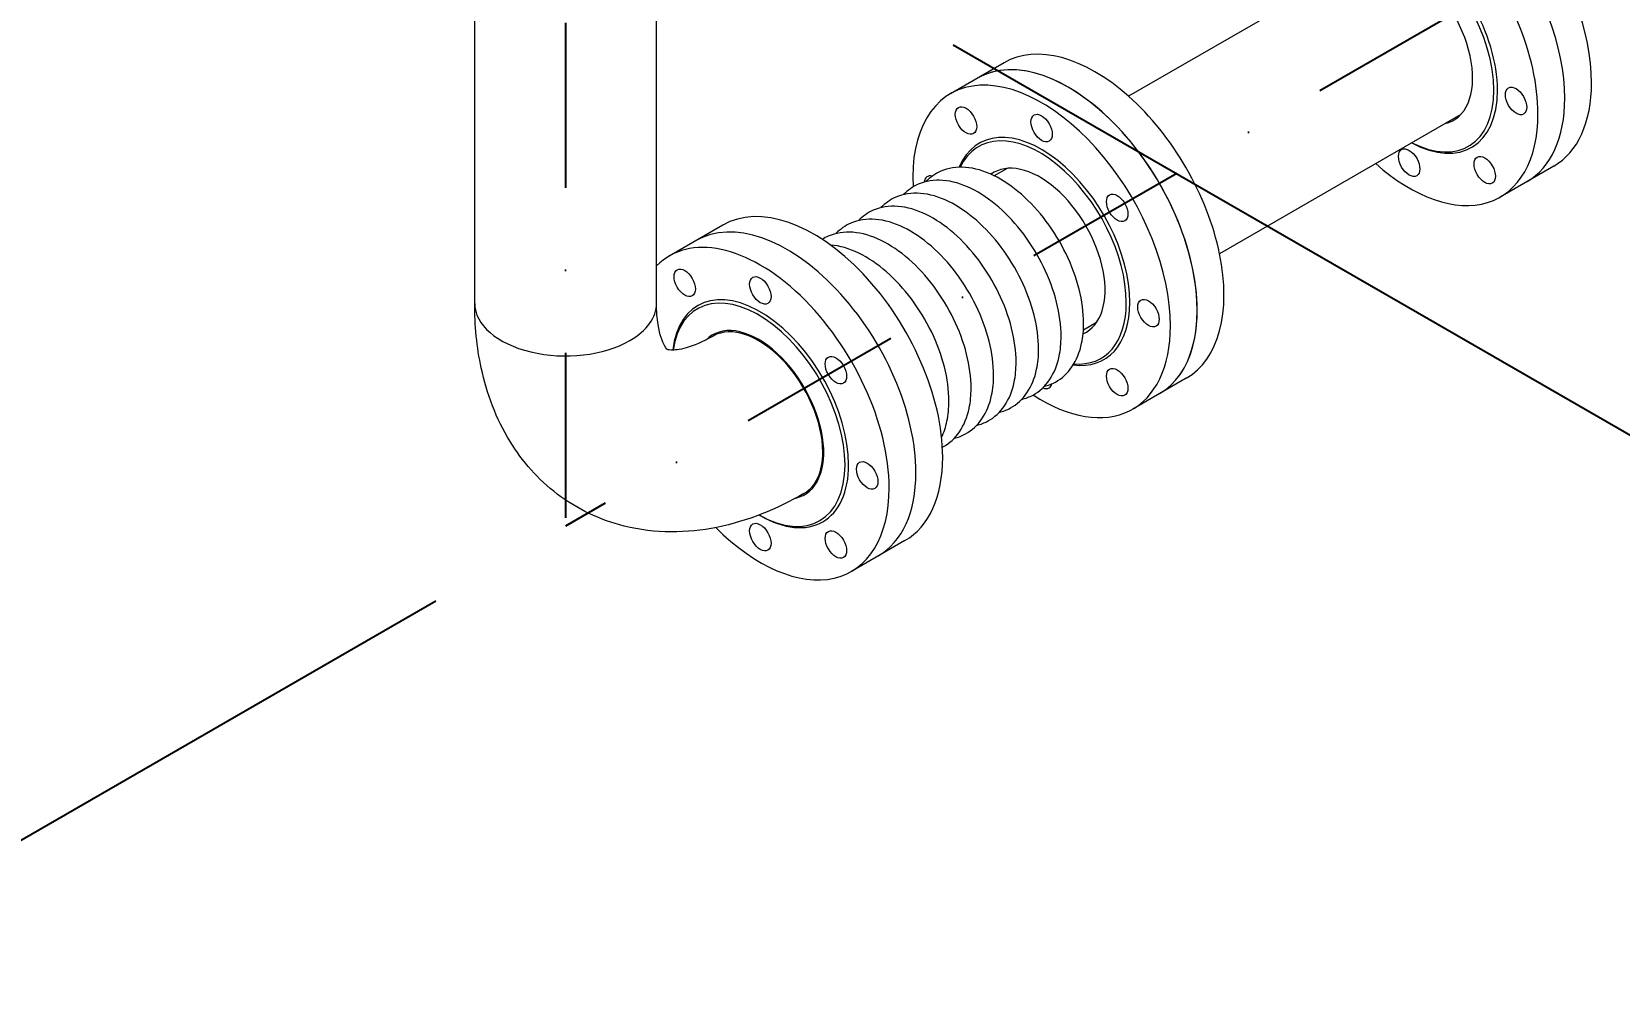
# Model space of a CAD drawing. Header units: millimetres. Extents: x -312439 to 477422, y -331570 to 212570.
# Drawn here: x 353393 to 354614, y 171182 to 171917 of the extents above; entities that cross this region are included whole.
import ezdxf

# ---------------------------------------------------------------- set-up
doc = ezdxf.new("R2010")
doc.units = ezdxf.units.MM
doc.linetypes.add('DASHDOT', pattern=[25.4, 12.7, -6.35, 0, -6.35])
doc.styles.add('ROMAND', font='ROMAND.SHX')
doc.dimstyles.new('1-50 (MILIMETRO)', dxfattribs={"dimscale": 0, "dimtxt": 125, "dimasz": 125, "dimexe": 100, "dimexo": 100, "dimgap": 50, "dimtad": 0, "dimdec": 0, "dimzin": 0, "dimdsep": 46, "dimtxsty": 'ROMAND', "dimcen": -390, "dimclrd": 1, "dimclre": 1, "dimclrt": 3, "dimadec": 0, "dimazin": 0, "dimtfac": 1, "dimtdec": 0, "dimtix": 1, "dimtmove": 2, "dimatfit": 2, "dimfxl": 1, "dimtvp": 1, "dimtolj": 1, "dimtzin": 0, "dimarcsym": 0})

# ---------------------------------------------------------------- blocks, each defined once
blk = doc.blocks.new('*D89')
at = {"color": 1, "lineweight": -2, "transparency": 16777216}
for p, q in [((353703.5, 173136.1), (353190.9, 172840.2)), ((353290.9, 172772.9), (353290.9, 171364.9)), ((353703.5, 171478.1), (353190.9, 171182.2))]:
    blk.add_line(p, q, dxfattribs=at)
at = {"color": 1, "transparency": 16777216}
for points in [[(353270.1, 172772.9), (353311.8, 172772.9), (353290.9, 172897.9)], [(353270.1, 171364.9), (353311.8, 171364.9), (353290.9, 171239.9)]]:
    blk.add_solid(points, dxfattribs=at)
at = {"layer": 'Defpoints', "color": 0, "transparency": 16777216}
for p in [(353803.5, 173193.8), (353803.5, 171535.9), (353290.9, 171239.9)]:
    blk.add_point(p, dxfattribs=at)
at = {"color": 3, "transparency": 16777216, "insert": (353165.9, 172068.9), "char_height": 125, "attachment_point": 5, "rotation": 90, "style": 'ROMAND'}
blk.add_mtext('\\A1;1658', dxfattribs=at)
blk = doc.blocks.new('*D90')
at = {"color": 1, "lineweight": -2, "transparency": 16777216}
for p, q in [((354509.4, 172141.9), (355270.7, 171702.4)), ((354101.8, 171906.6), (354863.1, 171467.1)), ((354871.3, 171587.3), (355062.4, 171697.7))]:
    blk.add_line(p, q, dxfattribs=at)
at = {"color": 1, "transparency": 16777216}
for points in [[(355052, 171715.7), (355072.8, 171679.6), (355170.7, 171760.2)], [(354860.9, 171605.4), (354881.8, 171569.3), (354763.1, 171524.8)]]:
    blk.add_solid(points, dxfattribs=at)
at = {"layer": 'Defpoints', "color": 0, "transparency": 16777216}
for p in [(354409.4, 172199.7), (354001.8, 171964.4), (355170.7, 171760.2)]:
    blk.add_point(p, dxfattribs=at)
at = {"color": 3, "transparency": 16777216, "insert": (354904.4, 171750.7), "char_height": 125, "attachment_point": 5, "rotation": 30, "style": 'ROMAND'}
blk.add_mtext('\\A1;471', dxfattribs=at)

msp = doc.modelspace()

# ---------------------------------------------------------------- linework, layer by layer
at = {"color": 6, "linetype": 'DASHDOT', "ltscale": 10}
msp.add_line((353803.473, 173193.832), (353803.473, 171535.858), dxfattribs=at)
at = {"color": 5, "linetype": 'Continuous', "lineweight": 0, "extrusion": (4.44089e-16, 0.816497, 0.57735)}
for p, q in [((353733.478, 171707.308), (353733.478, 172154.751)), ((353873.467, 171707.308), (353873.467, 172154.751)), ((354422.444, 171974.044), (354236.829, 171866.879)), ((354140.951, 171892.629), (354099.728, 171868.829)), ((354492.438, 171852.81), (354306.823, 171745.645)), ((354143.413, 171811.319), (354133.447, 171805.565)), ((354564.107, 171813.084), (354522.884, 171789.284)), ((353924.445, 171767.629), (353883.222, 171743.829)), ((354211.999, 171692.525), (354202.032, 171686.771)), ((354281.184, 171649.738), (354239.961, 171625.938)), ((353952.436, 171544.405), (353953.338, 171543.883)), ((354064.678, 171524.738), (354023.455, 171500.938))]:
    msp.add_line(p, q, dxfattribs=at)
at = {"color": 6, "linetype": 'DASHDOT', "ltscale": 10, "extrusion": (4.44089e-16, 0.816497, 0.57735)}
msp.add_line((354493.991, 171934.529), (353803.473, 171535.858), dxfattribs=at)
at = {"color": 5, "linetype": 'Continuous', "lineweight": 0}
for centre, major_axis, start_param, end_param in [((354493.991, 171934.529), (70.117, -121.446), 0.78539816, 2.7909146), ((354473.379, 171922.629), (70.117, -121.446), 0.78539816, 2.81010391), ((354452.768, 171910.729), (70.117, -121.446), 0.78539816, 4.18979838), ((354452.768, 171910.729), (48.071, -83.262), 0.78539816, 3.89695165), ((354451.382, 171909.929), (47.091, -81.565), 0.78539816, 3.8745889), ((354451.382, 171909.929), (35.518, -61.518), 6.11177289, 9.59619038), ((354211.068, 171771.183), (-70.117, 121.446), 3.14159265, 6.28318531), ((354190.456, 171759.283), (-70.117, 121.446), 3.14159265, 6.28318531), ((354190.456, 171759.283), (70.117, -121.446), 0.78539816, 3.14159265), ((354169.845, 171747.383), (70.117, -121.446), 0.78539816, 3.9923619), ((354493.991, 171934.529), (70.117, -121.446), 0, 0.78539816), ((354452.768, 171910.729), (48.071, -83.262), 5.52782631, 7.06858347), ((354451.382, 171909.929), (47.091, -81.565), 5.55018906, 7.06858347), ((354473.379, 171922.629), (70.117, -121.446), 0, 0.78539816), ((354452.768, 171910.729), (70.117, -121.446), 5.23497958, 7.06858347), ((354169.845, 171747.383), (48.071, -83.262), 0.78539816, 3.55968323), ((354168.459, 171746.583), (47.091, -81.565), 0.78539816, 3.52200324), ((354168.459, 171746.583), (35.518, -61.518), 6.2237155, 9.48424777), ((354087.572, 171794.883), (5.818, -10.076), 2.60384907, 3.80810869), ((353994.561, 171646.183), (70.117, -121.446), 0.78539816, 3.14159265), ((353973.95, 171634.283), (70.117, -121.446), 0.78539816, 3.14159265), ((353953.338, 171622.383), (70.117, -121.446), 0.78539816, 3.29268293), ((353953.338, 171622.383), (48.071, -83.262), 0.78539816, 3.79884436), ((353951.953, 171621.583), (47.091, -81.565), 0.78539816, 3.77336116), ((353803.473, 171707.308), (69.994, 0), 3.14159265, 5.49778714), ((353803.473, 171707.308), (69.994, 0), 5.49778714, 6.28318531), ((354169.845, 171747.383), (48.071, -83.262), 5.86509473, 7.06858347), ((354168.459, 171746.583), (47.091, -81.565), 5.90277472, 7.06858347), ((354190.456, 171759.283), (70.117, -121.446), 0, 0.78539816), ((353951.953, 171621.583), (35.518, -61.518), 6.10360239, 9.5816852), ((353951.953, 171621.583), (34.997, -60.617), 0.78539816, 3.14159265), ((353973.95, 171634.283), (35.518, -61.518), 3.4564323, 3.48123897), ((353973.95, 171634.283), (34.293, -59.397), 3.40881303, 3.43412722), ((353973.95, 171634.283), (30.619, -53.033), 3.26055564, 3.28804618), ((354169.845, 171747.383), (70.117, -121.446), 5.43241606, 7.06858347), ((354169.845, 171652.383), (-5.818, 10.076), 3.14159265, 3.67933624), ((354169.845, 171652.383), (-5.818, 10.076), 2.47507662, 3.14159265), ((353951.953, 171621.583), (34.997, -60.617), 0, 0.78539816), ((353994.561, 171646.183), (70.117, -121.446), 0, 0.78539816), ((353951.953, 171621.583), (47.091, -81.565), 5.50507044, 7.06858347), ((353953.338, 171622.383), (48.071, -83.262), 5.49778714, 7.06858347), ((353973.95, 171634.283), (34.293, -59.397), 5.99065074, 6.01596493), ((353973.95, 171634.283), (30.619, -53.033), 6.13673178, 6.16422232), ((353973.95, 171634.283), (70.117, -121.446), 0, 0.78539816), ((353953.338, 171622.383), (70.117, -121.446), 5.14508937, 7.06858347), ((353973.95, 171634.283), (35.518, -61.518), 5.94353899, 5.96834566)]:
    msp.add_ellipse(centre, major_axis=major_axis, ratio=0.57735027, start_param=start_param, end_param=end_param, dxfattribs=at)
for centre, major_axis in [((354535.04, 171863.229), (-5.818, 10.076)), ((354111.669, 171848.146), (5.818, -10.076)), ((354169.845, 171842.383), (5.818, -10.076)), ((354452.768, 171815.729), (-5.818, 10.076)), ((354510.943, 171809.966), (-5.818, 10.076)), ((354228.02, 171780.971), (-5.818, 10.076)), ((353895.163, 171723.146), (5.818, -10.076)), ((353953.338, 171717.383), (5.818, -10.076)), ((354252.117, 171699.883), (-5.818, 10.076)), ((354011.514, 171655.971), (-5.818, 10.076)), ((354228.02, 171646.621), (-5.818, 10.076)), ((354035.611, 171574.883), (-5.818, 10.076)), ((353953.338, 171527.383), (-5.818, 10.076)), ((354011.514, 171521.621), (-5.818, 10.076))]:
    msp.add_ellipse(centre, major_axis=major_axis, ratio=0.57735027, dxfattribs=at)
for points, knots in [([(354202.195, 171692.019), (354202.195, 171700.387), (354200.991, 171709.307), (354196.394, 171727.397), (354193.008, 171736.564), (354184.43, 171754.243), (354179.249, 171762.756), (354167.582, 171778.334), (354161.099, 171785.396), (354147.392, 171797.384), (354140.169, 171802.298), (354125.617, 171809.375), (354118.28, 171811.545), (354104.483, 171812.604), (354097.982, 171811.634), (354087.938, 171807.222), (354084.088, 171804.507), (354080.835, 171801.107)], [0, 0, 0, 0, 0.33115718, 0.33115718, 0.66127893, 0.66127893, 0.98996292, 0.98996292, 1.3188617, 1.3188617, 1.6494604, 1.6494604, 1.97984251, 1.97984251, 2.29269857, 2.29269857, 2.52313384, 2.52313384, 2.52313384, 2.52313384]), ([(354167.554, 171672.019), (354167.554, 171680.387), (354166.35, 171689.307), (354161.753, 171707.397), (354158.367, 171716.564), (354149.789, 171734.243), (354144.608, 171742.756), (354132.941, 171758.334), (354126.458, 171765.396), (354112.751, 171777.384), (354105.528, 171782.298), (354090.976, 171789.375), (354083.639, 171791.545), (354069.842, 171792.604), (354063.341, 171791.634), (354053.297, 171787.222), (354049.447, 171784.507), (354046.194, 171781.107)], [0, 0, 0, 0, 0.33115718, 0.33115718, 0.66127893, 0.66127893, 0.98996292, 0.98996292, 1.3188617, 1.3188617, 1.6494604, 1.6494604, 1.97984251, 1.97984251, 2.29269857, 2.29269857, 2.52313384, 2.52313384, 2.52313384, 2.52313384]), ([(354184.874, 171682.019), (354184.874, 171690.387), (354183.67, 171699.307), (354179.074, 171717.397), (354175.687, 171726.564), (354167.11, 171744.243), (354161.928, 171752.756), (354150.262, 171768.334), (354143.778, 171775.396), (354130.072, 171787.384), (354122.848, 171792.298), (354108.297, 171799.375), (354100.96, 171801.545), (354087.162, 171802.604), (354080.661, 171801.634), (354070.617, 171797.222), (354066.767, 171794.507), (354063.515, 171791.107)], [0, 0, 0, 0, 0.33115718, 0.33115718, 0.66127893, 0.66127893, 0.98996292, 0.98996292, 1.3188617, 1.3188617, 1.6494604, 1.6494604, 1.97984251, 1.97984251, 2.29269857, 2.29269857, 2.52313384, 2.52313384, 2.52313384, 2.52313384]), ([(354150.233, 171662.019), (354150.233, 171670.387), (354149.029, 171679.307), (354144.433, 171697.397), (354141.046, 171706.564), (354132.469, 171724.243), (354127.287, 171732.756), (354115.621, 171748.334), (354109.137, 171755.396), (354095.431, 171767.384), (354088.207, 171772.298), (354073.656, 171779.375), (354066.319, 171781.545), (354052.521, 171782.604), (354046.02, 171781.634), (354035.976, 171777.222), (354032.126, 171774.507), (354028.873, 171771.107)], [0, 0, 0, 0, 0.33115718, 0.33115718, 0.66127893, 0.66127893, 0.98996292, 0.98996292, 1.3188617, 1.3188617, 1.6494604, 1.6494604, 1.97984251, 1.97984251, 2.29269857, 2.29269857, 2.52313384, 2.52313384, 2.52313384, 2.52313384]), ([(354132.913, 171652.019), (354132.913, 171660.387), (354131.709, 171669.307), (354127.112, 171687.397), (354123.726, 171696.564), (354115.148, 171714.243), (354109.967, 171722.756), (354098.3, 171738.334), (354091.817, 171745.396), (354078.11, 171757.384), (354070.887, 171762.298), (354056.335, 171769.375), (354048.998, 171771.545), (354035.201, 171772.604), (354028.7, 171771.634), (354018.656, 171767.222), (354014.806, 171764.507), (354011.553, 171761.107)], [0, 0, 0, 0, 0.33115718, 0.33115718, 0.66127893, 0.66127893, 0.98996292, 0.98996292, 1.3188617, 1.3188617, 1.6494604, 1.6494604, 1.97984251, 1.97984251, 2.29269857, 2.29269857, 2.52313384, 2.52313384, 2.52313384, 2.52313384]), ([(354115.592, 171642.019), (354115.592, 171650.387), (354114.388, 171659.307), (354109.792, 171677.397), (354106.405, 171686.564), (354097.828, 171704.243), (354092.646, 171712.756), (354080.98, 171728.334), (354074.496, 171735.396), (354060.79, 171747.384), (354053.566, 171752.298), (354039.014, 171759.375), (354031.678, 171761.545), (354017.88, 171762.604), (354011.379, 171761.634), (354004.024, 171758.403), (354002.507, 171757.599), (354001.056, 171756.688)], [0, 0, 0, 0, 0.33115718, 0.33115718, 0.66127893, 0.66127893, 0.98996292, 0.98996292, 1.3188617, 1.3188617, 1.6494604, 1.6494604, 1.97984251, 1.97984251, 2.29269857, 2.29269857, 2.37770372, 2.37770372, 2.37770372, 2.37770372]), ([(354098.521, 171632.078), (354098.521, 171640.467), (354097.313, 171649.406), (354092.705, 171667.53), (354089.311, 171676.712), (354080.714, 171694.418), (354075.522, 171702.942), (354063.831, 171718.539), (354057.334, 171725.609), (354043.598, 171737.608), (354036.357, 171742.526), (354021.809, 171749.582), (354014.494, 171751.743), (354007.421, 171752.292)], [0, 0, 0, 0, 0.33140217, 0.33140217, 0.66175647, 0.66175647, 0.99064223, 0.99064223, 1.31975085, 1.31975085, 1.65059858, 1.65059858, 1.97928436, 1.97928436, 1.97928436, 1.97928436]), ([(353986.95, 171560.967), (353965.904, 171548.816), (353943.539, 171539.649), (353896.86, 171530.212), (353872.373, 171529.876), (353830.118, 171540.416), (353812.279, 171548.882), (353782.352, 171571.712), (353770.142, 171585.675), (353749.942, 171618.552), (353742.8, 171637.823), (353735.049, 171673.843), (353733.478, 171690.481), (353733.478, 171707.308)], [1.57079633, 1.57079633, 1.57079633, 1.57079633, 1.88495559, 1.88495559, 2.1921911, 2.1921911, 2.43041341, 2.43041341, 2.65917144, 2.65917144, 2.92406257, 2.92406257, 3.14159265, 3.14159265, 3.14159265, 3.14159265]), ([(353916.956, 171682.2), (353909.049, 171677.635), (353901.949, 171674.71), (353890.89, 171671.546), (353886.959, 171671.268), (353881.927, 171671.469), (353881.966, 171671.795), (353881.95, 171671.805), (353881.337, 171671.882), (353878.071, 171677.691), (353875.924, 171683.044), (353873.917, 171695.708), (353873.467, 171701.169), (353873.467, 171707.308)], [1.57079633, 1.57079633, 1.57079633, 1.57079633, 1.81792283, 1.81792283, 2.06181007, 2.06181007, 2.37173543, 2.37173543, 2.68589469, 2.68589469, 2.97542219, 2.97542219, 3.14159265, 3.14159265, 3.14159265, 3.14159265]), ([(354154.545, 171633.437), (354157.596, 171634.182), (354160.515, 171635.307), (354168.253, 171639.542), (354172.557, 171643.534), (354179.449, 171653.625), (354181.931, 171659.823), (354184.379, 171671.491), (354184.874, 171676.642), (354184.874, 171682.019)], [5.330847791, 5.330847791, 5.330847791, 5.330847791, 5.484613654, 5.484613654, 5.768478993, 5.768478993, 6.070418601, 6.070418601, 6.283185307, 6.283185307, 6.283185307, 6.283185307]), ([(354171.866, 171643.437), (354174.916, 171644.182), (354177.836, 171645.307), (354185.574, 171649.542), (354189.878, 171653.534), (354196.769, 171663.625), (354199.252, 171669.823), (354201.699, 171681.491), (354202.195, 171686.642), (354202.195, 171692.019)], [5.330847791, 5.330847791, 5.330847791, 5.330847791, 5.484613654, 5.484613654, 5.768478993, 5.768478993, 6.070418601, 6.070418601, 6.283185307, 6.283185307, 6.283185307, 6.283185307]), ([(354137.225, 171623.437), (354140.275, 171624.182), (354143.195, 171625.307), (354150.933, 171629.542), (354155.237, 171633.534), (354162.128, 171643.625), (354164.611, 171649.823), (354167.058, 171661.491), (354167.554, 171666.642), (354167.554, 171672.019)], [5.330847791, 5.330847791, 5.330847791, 5.330847791, 5.484613654, 5.484613654, 5.768478993, 5.768478993, 6.070418601, 6.070418601, 6.283185307, 6.283185307, 6.283185307, 6.283185307]), ([(354119.904, 171613.437), (354122.955, 171614.182), (354125.874, 171615.307), (354133.612, 171619.542), (354137.916, 171623.534), (354144.808, 171633.625), (354147.29, 171639.823), (354149.738, 171651.491), (354150.233, 171656.642), (354150.233, 171662.019)], [5.330847791, 5.330847791, 5.330847791, 5.330847791, 5.484613654, 5.484613654, 5.768478993, 5.768478993, 6.070418601, 6.070418601, 6.283185307, 6.283185307, 6.283185307, 6.283185307]), ([(354102.584, 171603.437), (354105.634, 171604.182), (354108.554, 171605.307), (354116.292, 171609.542), (354120.596, 171613.534), (354127.487, 171623.625), (354129.97, 171629.823), (354132.417, 171641.491), (354132.913, 171646.642), (354132.913, 171652.019)], [5.330847791, 5.330847791, 5.330847791, 5.330847791, 5.484613654, 5.484613654, 5.768478993, 5.768478993, 6.070418601, 6.070418601, 6.283185307, 6.283185307, 6.283185307, 6.283185307]), ([(354093.508, 171596.556), (354093.657, 171596.634), (354093.805, 171596.714), (354098.971, 171599.542), (354103.275, 171603.534), (354110.167, 171613.625), (354112.649, 171619.823), (354115.097, 171631.491), (354115.592, 171636.642), (354115.592, 171642.019)], [5.476277919, 5.476277919, 5.476277919, 5.476277919, 5.484613654, 5.484613654, 5.768478993, 5.768478993, 6.070418601, 6.070418601, 6.283185307, 6.283185307, 6.283185307, 6.283185307]), ([(354092.884, 171604.266), (354094.704, 171608.071), (354096.074, 171612.237), (354098.024, 171621.517), (354098.521, 171626.685), (354098.521, 171632.078)], [5.87469727, 5.87469727, 5.87469727, 5.87469727, 6.070099697, 6.070099697, 6.283185307, 6.283185307, 6.283185307, 6.283185307])]:
    msp.add_open_spline(points, degree=3, knots=knots, dxfattribs=at)

# ---------------------------------------------------------------- dimensions: what is measured, and where the dimension line sits
dim = msp.add_linear_dim(base=(353290.923, 171239.938), p1=(353803.473, 173193.832), p2=(353803.473, 171535.858), angle=90, dimstyle='1-50 (MILIMETRO)', override={"dimscale": 1})
dim.commit()
dim.dimension.update_dxf_attribs({"geometry": '*D89', "text_midpoint": (353165.923, 172068.924)})
dim = msp.add_aligned_dim(p1=(354001.792, 171964.358), p2=(354409.387, 172199.683), distance=-761.289, dimstyle='1-50 (MILIMETRO)', override={"dimscale": 1})
dim.commit()
dim.dimension.update_dxf_attribs({"geometry": '*D90', "text_midpoint": (354904.379, 171750.744)})

doc.saveas('drawing.dxf')
